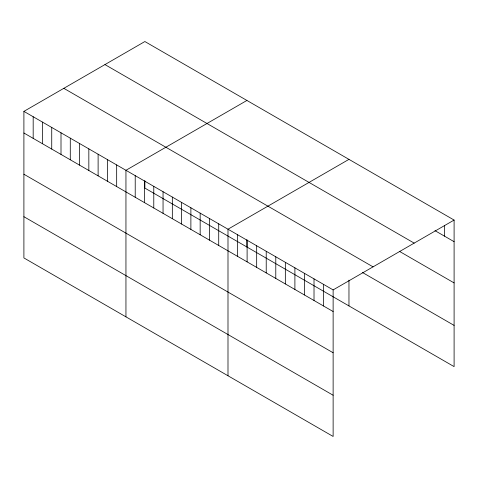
<?xml version="1.0" encoding="UTF-8"?>
<svg xmlns="http://www.w3.org/2000/svg" width="478" height="478" viewBox="0 0 478 478"><rect width="100%" height="100%" fill="white"/><g stroke="black" fill="none" stroke-linecap="round" stroke-linejoin="round"><path stroke-width="0.72" d="M23.9 111.38L333.13 289.907L333.13 436.462L23.9 257.935L23.9 111.38L144.87 41.538L454.1 220.065L454.1 366.62L144.87 188.093L144.87 180.732M246.917 100.452L125.947 170.293L125.947 316.848M348.964 159.365L227.994 229.207L227.994 375.762M333.13 289.907L454.1 220.065M434.986 230.653L454.1 241.689M104.951 64.584L414.181 243.117M399.303 251.279L454.1 282.916M63.819 88.328L373.049 266.861M362.342 272.418L454.1 325.399M23.9 133.004L333.13 311.531M23.9 174.231L333.13 352.758M23.9 216.707L333.13 395.24M444.54 225.736L444.54 236.174M348.964 280.156L348.964 305.92M323.57 284.392L323.57 306.016M314.016 278.871L314.016 300.495M304.456 273.356L304.456 294.98M294.896 267.835L294.896 289.459M285.342 262.32L285.342 283.944M275.782 256.8L275.782 278.423M266.222 251.279L266.222 272.908M256.668 245.764L256.668 267.387M247.108 240.243L247.108 261.866M246.917 239.645L246.917 247.006M237.548 234.728L237.548 256.351M218.715 223.853L218.715 245.477M209.436 218.494L209.436 240.123M200.163 213.14L200.163 234.764M190.883 207.787L190.883 229.41M181.604 202.427L181.604 224.051M172.331 197.073L172.331 218.697M163.052 191.714L163.052 213.343M153.779 186.36L153.779 207.984M144.499 181.007L144.499 202.63M135.22 175.647L135.22 197.271M116.668 164.934L116.668 186.563M107.395 159.58L107.395 181.204M98.115 154.227L98.115 175.85M88.836 148.867L88.836 170.491M79.563 143.514L79.563 165.137M70.284 138.154L70.284 159.783M61.005 132.8L61.005 154.424M51.732 127.447L51.732 149.07M42.452 122.087L42.452 143.711M33.179 116.734L33.179 138.357"/></g></svg>
